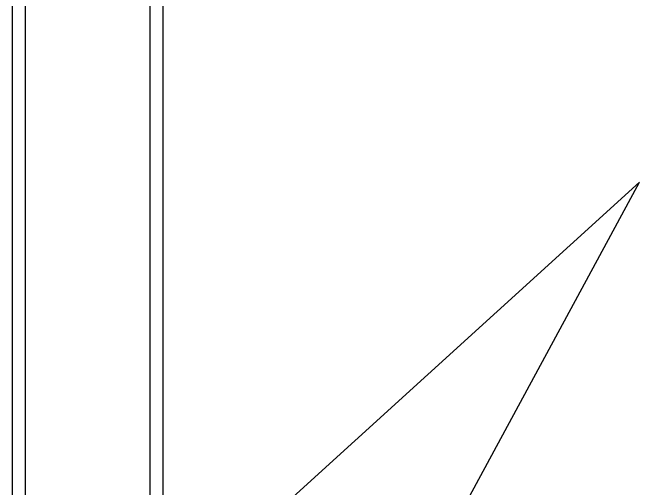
# Model space of a CAD drawing. Extents: x 1382187 to 1725648, y 860327 to 1571294.
# Drawn here: x 1509691 to 1511209, y 1229119 to 1230271 of the extents above; entities that cross this region are included whole.
import ezdxf

# ---------------------------------------------------------------- set-up
doc = ezdxf.new("R2010")
doc.units = 0
doc.header["$LTSCALE"] = 1000
doc.header["$MEASUREMENT"] = 0
doc.layers.add('W_DIM', color=4, linetype='Continuous')
doc.styles.get("Standard").update_dxf_attribs({"font": 'gbenor.shx', "bigfont": 'gbcbig.shx'})
doc.dimstyles.get("Standard").update_dxf_attribs({"dimtxt": 0.18, "dimasz": 0.18, "dimexe": 0.18, "dimexo": 0.0625, "dimgap": 0.09, "dimtad": 0, "dimtih": 1, "dimtoh": 1, "dimdec": 4, "dimzin": 0, "dimdsep": 46, "dimtxsty": 'Standard', "dimcen": 0.09, "dimadec": 0, "dimazin": 0, "dimtfac": 1, "dimtdec": 4, "dimtofl": 0, "dimtmove": 0, "dimatfit": 3, "dimfxl": 0, "dimtolj": 1, "dimtzin": 0, "dimarcsym": 0})

msp = doc.modelspace()

# ---------------------------------------------------------------- linework, layer by layer
at = {"linetype": 'Continuous'}
for p, q in [((1509691.1, 1228876.4), (1509691.1, 1231673)), ((1510055.8, 1228876.4), (1510055.8, 1231673)), ((1509722.2, 1229007.9), (1509722.2, 1231363.5)), ((1510024.7, 1229007.9), (1510024.7, 1231363.5))]:
    msp.add_line(p, q, dxfattribs=at)

# ---------------------------------------------------------------- leaders
at = {"layer": 'W_DIM', "color": 7}
for points in [[(1510113.7, 1228865.4), (1511209.5, 1229860.6)], [(1510461.3, 1228476.7), (1511209.5, 1229860.6)]]:
    msp.add_leader(points, dimstyle='Standard', override={"dimgap": 20}, dxfattribs=at)

doc.saveas('drawing.dxf')
